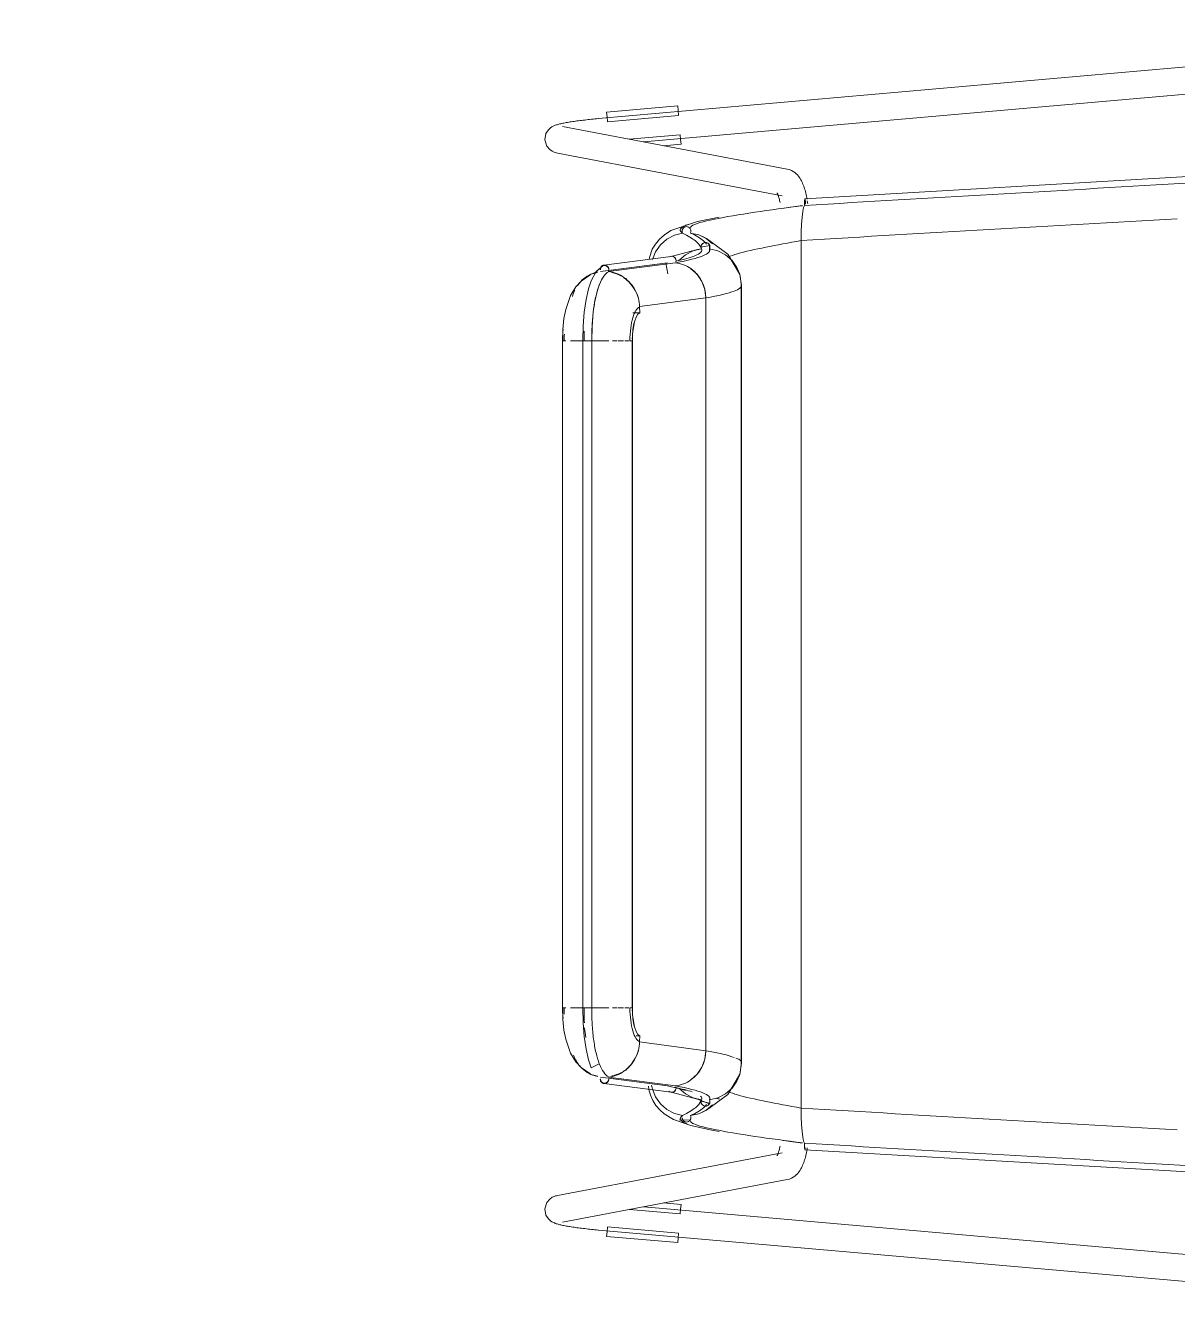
# Model space of a CAD drawing. Header units: millimetres. Extents: x 155927 to 295199, y -4084 to 97293.
# Drawn here: x 174053 to 174562, y 12021 to 12593 of the extents above; entities that cross this region are included whole.
import ezdxf

# ---------------------------------------------------------------- set-up
doc = ezdxf.new("R2010")
doc.units = ezdxf.units.MM
doc.header["$MEASUREMENT"] = 0
doc.layers.add('A-DOOR', color=4, linetype='CONTINUOUS', lineweight=9)
doc.layers.add('I-FURN', color=8, linetype='CONTINUOUS', lineweight=9)

msp = doc.modelspace()

# ---------------------------------------------------------------- linework, layer by layer
at = {"layer": 'A-DOOR'}
msp.add_arc((173070.33, 13505.61), 1010, 270, 0, dxfattribs=at)
at = {"layer": 'I-FURN'}
for p, q in [((174749.32, 12590.59), (174306, 12551.64)), ((174325.87, 12541.34), (174750.37, 12578.64)), ((174309.6, 12554.46), (174341.01, 12557.22)), ((174309.78, 12552.41), (174309.6, 12554.46)), ((174341.01, 12557.22), (174341.19, 12555.17)), ((174341.19, 12555.17), (174341.37, 12553.11)), ((174285.45, 12548.01), (174286.02, 12548.31)), ((174286.02, 12548.31), (174286.49, 12548.53)), ((174286.49, 12548.53), (174286.92, 12548.7)), ((174286.92, 12548.7), (174287.32, 12548.84)), ((174287.32, 12548.84), (174287.72, 12548.96)), ((174287.72, 12548.96), (174288.11, 12549.08)), ((174288.11, 12549.08), (174288.52, 12549.19)), ((174288.52, 12549.19), (174288.93, 12549.29)), ((174288.93, 12549.29), (174289.36, 12549.39)), ((174289.36, 12549.39), (174289.8, 12549.49)), ((174289.8, 12549.49), (174290.26, 12549.59)), ((174290.26, 12549.59), (174290.74, 12549.68)), ((174290.74, 12549.68), (174291.23, 12549.78)), ((174291.23, 12549.78), (174291.75, 12549.87)), ((174291.75, 12549.87), (174292.28, 12549.96)), ((174292.28, 12549.96), (174292.83, 12550.06)), ((174292.83, 12550.06), (174293.4, 12550.15)), ((174293.4, 12550.15), (174293.99, 12550.24)), ((174293.99, 12550.24), (174294.59, 12550.33)), ((174294.59, 12550.33), (174295.21, 12550.42)), ((174295.21, 12550.42), (174295.84, 12550.51)), ((174295.84, 12550.51), (174296.49, 12550.6)), ((174296.49, 12550.6), (174297.15, 12550.69)), ((174297.15, 12550.69), (174297.83, 12550.78)), ((174297.83, 12550.78), (174298.52, 12550.86)), ((174298.52, 12550.86), (174299.22, 12550.95)), ((174299.22, 12550.95), (174299.93, 12551.03)), ((174299.93, 12551.03), (174300.64, 12551.11)), ((174300.64, 12551.11), (174301.37, 12551.19)), ((174301.37, 12551.19), (174302.1, 12551.27)), ((174302.1, 12551.27), (174302.84, 12551.35)), ((174302.84, 12551.35), (174303.59, 12551.42)), ((174303.59, 12551.42), (174304.33, 12551.49)), ((174304.33, 12551.49), (174305.09, 12551.56)), ((174305.09, 12551.56), (174305.84, 12551.63)), ((174305.84, 12551.63), (174306, 12551.64)), ((174309.96, 12550.35), (174309.78, 12552.41)), ((174309.97, 12550.23), (174341.38, 12552.99)), ((174282.32, 12542.26), (174282.8, 12545.02)), ((174282.8, 12545.02), (174283.84, 12546.68)), ((174283.84, 12546.68), (174284.75, 12547.53)), ((174284.75, 12547.53), (174285.45, 12548.01)), ((174389.44, 12529.35), (174290.15, 12548.16)), ((174342.13, 12544.54), (174319.52, 12542.55)), ((174342.14, 12544.41), (174342.32, 12542.35)), ((174283.15, 12539.51), (174282.32, 12542.26)), ((174283.15, 12539.51), (174284.48, 12537.93)), ((174284.48, 12537.93), (174285.56, 12537.19)), ((174285.56, 12537.19), (174286.36, 12536.81)), ((174286.36, 12536.81), (174286.98, 12536.6)), ((174334.6, 12539.61), (174342.5, 12540.31)), ((174342.32, 12542.35), (174342.5, 12540.31)), ((174286.98, 12536.6), (174287.5, 12536.46)), ((174287.5, 12536.46), (174287.91, 12536.37)), ((174287.91, 12536.37), (174387.2, 12517.56)), ((174729.19, 12535.45), (174397.28, 12516.16)), ((174389.44, 12529.35), (174390.42, 12529.09)), ((174390.42, 12529.09), (174391.32, 12528.73)), ((174391.32, 12528.73), (174392.11, 12528.29)), ((174392.11, 12528.29), (174392.8, 12527.81)), ((174392.8, 12527.81), (174393.39, 12527.3)), ((174393.39, 12527.3), (174393.91, 12526.78)), ((174393.91, 12526.78), (174394.37, 12526.25)), ((174394.37, 12526.25), (174394.77, 12525.71)), ((174394.77, 12525.71), (174395.13, 12525.18)), ((174395.13, 12525.18), (174395.45, 12524.64)), ((174395.45, 12524.64), (174395.74, 12524.1)), ((174395.74, 12524.1), (174396.01, 12523.55)), ((174396.01, 12523.55), (174396.26, 12522.99)), ((174396.26, 12522.99), (174396.5, 12522.42)), ((174396.5, 12522.42), (174396.72, 12521.84)), ((174396.72, 12521.84), (174396.93, 12521.25)), ((174396.93, 12521.25), (174397.12, 12520.64)), ((174397.12, 12520.64), (174397.3, 12520.02)), ((174397.3, 12520.02), (174397.47, 12519.39)), ((174384.97, 12518.78), (174384.99, 12518.75)), ((174384.99, 12518.75), (174385.03, 12518.68)), ((174385.03, 12518.68), (174385.08, 12518.59)), ((174385.08, 12518.59), (174385.15, 12518.44)), ((174385.15, 12518.44), (174385.24, 12518.25)), ((174385.24, 12518.25), (174385.34, 12518.02)), ((174385.34, 12518.02), (174385.44, 12517.75)), ((174385.44, 12517.75), (174385.54, 12517.44)), ((174385.54, 12517.44), (174385.65, 12517.11)), ((174385.65, 12517.11), (174385.76, 12516.74)), ((174385.76, 12516.74), (174385.87, 12516.35)), ((174385.87, 12516.35), (174385.97, 12515.93)), ((174385.97, 12515.93), (174386.08, 12515.48)), ((174386.08, 12515.48), (174386.18, 12515.01)), ((174386.18, 12515.01), (174386.27, 12514.52)), ((174397.07, 12514.26), (174397.08, 12514.76)), ((174397.08, 12514.75), (174397.07, 12514.26)), ((174397.07, 12514.26), (174397.08, 12513.76)), ((174397.08, 12513.76), (174397.07, 12514.26)), ((174397.1, 12515.21), (174397.08, 12514.75)), ((174397.08, 12514.76), (174397.1, 12515.21)), ((174397.1, 12515.21), (174397.14, 12515.6)), ((174397.14, 12515.59), (174397.1, 12515.21)), ((174397.18, 12515.89), (174397.14, 12515.59)), ((174397.14, 12515.6), (174397.18, 12515.89)), ((174397.18, 12515.89), (174397.23, 12516.09)), ((174397.23, 12516.08), (174397.18, 12515.89)), ((174397.28, 12516.16), (174397.23, 12516.08)), ((174397.23, 12516.09), (174397.28, 12516.16)), ((174397.34, 12516.09), (174397.28, 12516.16)), ((174397.28, 12516.16), (174397.34, 12516.1)), ((174397.34, 12516.1), (174397.39, 12515.91)), ((174397.39, 12515.91), (174397.34, 12516.09)), ((174397.43, 12515.62), (174397.39, 12515.91)), ((174397.39, 12515.91), (174397.43, 12515.62)), ((174397.47, 12515.24), (174397.43, 12515.62)), ((174397.43, 12515.62), (174397.47, 12515.24)), ((174397.47, 12519.39), (174397.64, 12518.75)), ((174397.49, 12514.79), (174397.47, 12515.24)), ((174397.47, 12515.24), (174397.49, 12514.79)), ((174397.5, 12514.3), (174397.49, 12514.79)), ((174397.49, 12514.79), (174397.5, 12514.3)), ((174397.49, 12513.8), (174397.5, 12514.3)), ((174397.5, 12514.3), (174397.49, 12513.8)), ((174397.64, 12518.75), (174397.79, 12518.1)), ((174397.79, 12518.1), (174397.93, 12517.43)), ((174397.93, 12517.43), (174398.07, 12516.75)), ((174398.07, 12516.75), (174398.19, 12516.05)), ((174398.31, 12515.35), (174398.42, 12514.63)), ((174398.42, 12514.63), (174398.52, 12513.91)), ((174396.02, 12508.18), (174396.33, 12510.65)), ((174396.33, 12510.64), (174396.02, 12508.15)), ((174396.69, 12512.39), (174396.33, 12510.64)), ((174396.33, 12510.65), (174396.7, 12512.39)), ((174397.1, 12513.29), (174396.69, 12512.39)), ((174396.7, 12512.39), (174397.09, 12513.29)), ((174397.08, 12513.76), (174397.1, 12513.29)), ((174397.09, 12513.29), (174397.08, 12513.76)), ((174349.71, 12506.15), (174337.99, 12502.16)), ((174343.26, 12502.96), (174343.06, 12502.51)), ((174343.07, 12502.5), (174343.26, 12502.96)), ((174343.26, 12502.96), (174343.57, 12503.35)), ((174343.57, 12503.35), (174343.26, 12502.96)), ((174343.57, 12503.35), (174343.96, 12503.65)), ((174343.96, 12503.65), (174343.57, 12503.35)), ((174344.42, 12503.85), (174343.96, 12503.65)), ((174343.96, 12503.65), (174344.42, 12503.84)), ((174344.42, 12503.84), (174344.9, 12503.92)), ((174344.9, 12503.92), (174344.42, 12503.85)), ((174344.9, 12503.92), (174345.39, 12503.86)), ((174345.39, 12503.86), (174344.9, 12503.92)), ((174345.39, 12503.86), (174345.85, 12503.67)), ((174345.85, 12503.68), (174345.39, 12503.86)), ((174346.25, 12503.39), (174345.85, 12503.68)), ((174345.85, 12503.67), (174346.25, 12503.39)), ((174346.25, 12503.39), (174346.57, 12503.01)), ((174346.57, 12503.01), (174346.25, 12503.39)), ((174346.57, 12503.01), (174346.77, 12502.56)), ((174346.77, 12502.56), (174346.57, 12503.01)), ((174346.77, 12502.56), (174346.86, 12502.07)), ((174346.87, 12502.07), (174346.77, 12502.56)), ((174359.37, 12508.05), (174349.71, 12506.15)), ((174395.78, 12505.04), (174395.62, 12501.51)), ((174395.63, 12501.57), (174395.78, 12505.05)), ((174395.78, 12505.09), (174396.02, 12508.15)), ((174396.02, 12508.15), (174395.78, 12505.04)), ((174332.92, 12498.35), (174331.14, 12496.18)), ((174335.17, 12500.34), (174332.92, 12498.35)), ((174336.25, 12498.4), (174333.42, 12495.92)), ((174337.99, 12502.16), (174335.17, 12500.34)), ((174339.57, 12500.14), (174336.25, 12498.4)), ((174343.2, 12501.04), (174339.57, 12500.14)), ((174343.06, 12502.51), (174342.99, 12502.01)), ((174342.99, 12502.01), (174343.07, 12502.5)), ((174343.03, 12501.51), (174342.99, 12502.01)), ((174342.99, 12502.01), (174343.03, 12501.51)), ((174343.2, 12501.04), (174343.03, 12501.51)), ((174343.03, 12501.51), (174343.2, 12501.04)), ((174346.83, 12501.57), (174346.68, 12501.09)), ((174346.68, 12501.09), (174346.84, 12501.57)), ((174346.68, 12501.09), (174350.3, 12500.3)), ((174350.3, 12500.31), (174346.68, 12501.09)), ((174346.86, 12502.07), (174346.83, 12501.57)), ((174346.84, 12501.57), (174346.87, 12502.07)), ((174353.62, 12498.67), (174350.3, 12500.31)), ((174350.3, 12500.3), (174353.62, 12498.66)), ((174353.7, 12498.72), (174351.95, 12499.61)), ((174352.37, 12496.67), (174352.83, 12496.86)), ((174352.83, 12496.86), (174352.37, 12496.67)), ((174353.32, 12496.93), (174352.83, 12496.86)), ((174352.83, 12496.86), (174353.32, 12496.92)), ((174353.81, 12496.86), (174353.32, 12496.93)), ((174353.32, 12496.92), (174353.81, 12496.86)), ((174356.46, 12496.27), (174353.62, 12498.67)), ((174353.62, 12498.66), (174356.46, 12496.27)), ((174363.24, 12491.74), (174353.7, 12498.72)), ((174353.81, 12496.86), (174354.27, 12496.67)), ((174354.27, 12496.67), (174353.81, 12496.86)), ((174395.57, 12497.82), (174395.62, 12501.51)), ((174395.62, 12501.51), (174395.57, 12497.74)), ((174395.57, 12497.74), (174395.57, 12114.34)), ((174395.57, 12114.34), (174395.57, 12497.74)), ((174329.8, 12493.91), (174328.51, 12490.31)), ((174331.14, 12496.18), (174329.8, 12493.91)), ((174331.25, 12492.84), (174329.85, 12489.32)), ((174333.42, 12495.92), (174331.25, 12492.84)), ((174338.1, 12490.76), (174349.72, 12493.73)), ((174344.46, 12491.44), (174341.58, 12488.93)), ((174347.85, 12493.19), (174344.46, 12491.44)), ((174351.57, 12494.09), (174347.85, 12493.19)), ((174349.72, 12493.73), (174351.58, 12494.05)), ((174355.17, 12495.6), (174351.28, 12494.76)), ((174351.37, 12495.05), (174351.45, 12495.54)), ((174351.45, 12495.54), (174351.37, 12495.05)), ((174351.41, 12494.55), (174351.37, 12495.05)), ((174351.37, 12495.05), (174351.4, 12494.56)), ((174351.4, 12494.56), (174351.57, 12494.09)), ((174351.57, 12494.08), (174351.41, 12494.55)), ((174351.65, 12496), (174351.45, 12495.54)), ((174351.45, 12495.54), (174351.65, 12495.99)), ((174351.97, 12496.38), (174351.65, 12496)), ((174351.65, 12495.99), (174351.97, 12496.37)), ((174351.97, 12496.37), (174352.37, 12496.67)), ((174352.37, 12496.67), (174351.97, 12496.38)), ((174354.27, 12496.67), (174354.67, 12496.37)), ((174354.67, 12496.38), (174354.27, 12496.67)), ((174354.99, 12496), (174354.67, 12496.38)), ((174354.67, 12496.37), (174354.99, 12495.99)), ((174355.19, 12495.54), (174354.99, 12496)), ((174354.99, 12495.99), (174355.19, 12495.54)), ((174355.09, 12493.02), (174355.04, 12495.9)), ((174355.07, 12494.09), (174355.24, 12494.56)), ((174355.23, 12494.55), (174355.07, 12494.08)), ((174358.79, 12493.19), (174355.07, 12494.09)), ((174355.19, 12495.54), (174355.27, 12495.05)), ((174355.27, 12495.05), (174355.19, 12495.54)), ((174355.27, 12495.05), (174355.23, 12494.55)), ((174355.24, 12494.56), (174355.27, 12495.05)), ((174358.79, 12493.19), (174362.18, 12491.43)), ((174362.18, 12491.44), (174358.79, 12493.19)), ((174365.06, 12488.93), (174362.18, 12491.44)), ((174362.18, 12491.43), (174365.05, 12488.93)), ((174368.35, 12483.08), (174363.24, 12491.74)), ((174305.01, 12484.01), (174307.91, 12486.56)), ((174336.54, 12487.92), (174306.85, 12484.08)), ((174338.18, 12490.77), (174308.41, 12486.92)), ((174310.39, 12484.1), (174340.09, 12487.94)), ((174328.51, 12490.31), (174328.4, 12489.43)), ((174335.76, 12487.8), (174336.71, 12482.98)), ((174337.95, 12490.72), (174337.51, 12490.54)), ((174338.42, 12490.79), (174337.95, 12490.72)), ((174338.88, 12490.72), (174338.42, 12490.79)), ((174339.33, 12490.53), (174338.88, 12490.72)), ((174339.71, 12490.24), (174339.33, 12490.53)), ((174340.01, 12489.86), (174339.71, 12490.24)), ((174340.2, 12489.4), (174340.01, 12489.86)), ((174340.28, 12488.91), (174340.2, 12489.4)), ((174340.24, 12488.42), (174340.28, 12488.91)), ((174365.05, 12488.93), (174367.22, 12485.79)), ((174367.23, 12485.8), (174365.06, 12488.93)), ((174368.42, 12482.93), (174367.05, 12486.11)), ((174367.22, 12485.79), (174368.59, 12482.22)), ((174368.59, 12482.22), (174367.23, 12485.8)), ((174296.03, 12477.29), (174298.32, 12479.76)), ((174298.32, 12479.76), (174302.22, 12482.44)), ((174301.66, 12476.44), (174302.82, 12479.9)), ((174302.22, 12482.44), (174302.41, 12482.54)), ((174302.82, 12479.9), (174305.01, 12484.01)), ((174308.04, 12484.23), (174312.81, 12484.85)), ((174349.59, 12482.83), (174346.85, 12485.31)), ((174351.67, 12479.71), (174349.59, 12482.83)), ((174352.99, 12476.17), (174351.67, 12479.71)), ((174369.22, 12477.89), (174368.42, 12482.93)), ((174368.59, 12482.22), (174369.06, 12478.43)), ((174369.06, 12478.43), (174368.59, 12482.22)), ((174293.63, 12473.4), (174296.03, 12477.29)), ((174300.56, 12471.75), (174301.66, 12476.44)), ((174305.27, 12474.7), (174304.3, 12470.27)), ((174306.36, 12478.14), (174305.27, 12474.7)), ((174353.47, 12472.4), (174352.99, 12476.17)), ((174369.06, 12478.43), (174369.06, 12133.65)), ((174369.06, 12133.65), (174369.06, 12478.43)), ((174369.22, 12438.99), (174369.22, 12477.9)), ((174291.51, 12467.35), (174293.63, 12473.4)), ((174299.72, 12466.13), (174300.56, 12471.75)), ((174304.3, 12470.27), (174303.71, 12466.26)), ((174324.19, 12468.54), (174353.47, 12472.4)), ((174324.26, 12465.82), (174324.19, 12468.54)), ((174353.47, 12472.4), (174353.47, 12139.69)), ((174353.47, 12139.69), (174353.47, 12472.4)), ((174290.21, 12458.5), (174290.72, 12463.32)), ((174290.72, 12463.32), (174291.51, 12467.35)), ((174299.23, 12460.01), (174299.72, 12466.13)), ((174303.71, 12466.26), (174303.18, 12459.69)), ((174324.26, 12465.82), (174321.25, 12465.82)), ((174324.24, 12465.82), (174321.25, 12465.82)), ((174321.94, 12461.85), (174322.61, 12463.83)), ((174322.61, 12463.83), (174323.4, 12465.18)), ((174323.4, 12465.18), (174324.26, 12465.82)), ((174290.1, 12453.47), (174290.21, 12458.5)), ((174299.14, 12453.47), (174299.23, 12460.01)), ((174303.18, 12459.69), (174303.1, 12453.47)), ((174321.11, 12456.5), (174321.43, 12459.36)), ((174321.43, 12459.36), (174321.94, 12461.85)), ((174290.27, 12453.47), (174290.1, 12453.47)), ((174290.1, 12453.47), (174290.1, 12158.62)), ((174290.12, 12453.47), (174291.59, 12453.47)), ((174293.62, 12453.47), (174296.2, 12453.47)), ((174299.38, 12453.47), (174296.35, 12453.47)), ((174296.37, 12453.47), (174299.38, 12453.47)), ((174299.14, 12453.47), (174299.14, 12158.62)), ((174299.14, 12453.47), (174303.09, 12453.47)), ((174299.21, 12453.47), (174299.14, 12453.47)), ((174299.4, 12453.47), (174299.21, 12453.47)), ((174299.71, 12453.47), (174299.4, 12453.47)), ((174300.1, 12453.47), (174299.71, 12453.47)), ((174300.55, 12453.47), (174300.1, 12453.47)), ((174301.04, 12453.47), (174300.55, 12453.47)), ((174301.54, 12453.47), (174301.04, 12453.47)), ((174302.02, 12453.47), (174301.54, 12453.47)), ((174302.43, 12453.47), (174302.02, 12453.47)), ((174302.76, 12453.47), (174302.43, 12453.47)), ((174302.99, 12453.47), (174302.76, 12453.47)), ((174303.09, 12453.47), (174302.99, 12453.47)), ((174306.88, 12453.47), (174303.07, 12453.47)), ((174303.07, 12453.47), (174306.88, 12453.47)), ((174303.1, 12158.62), (174303.1, 12453.47)), ((174307.08, 12453.47), (174310.63, 12453.47)), ((174312.26, 12453.47), (174314.1, 12453.47)), ((174314.62, 12453.47), (174317.09, 12453.47)), ((174317.67, 12453.47), (174319.41, 12453.47)), ((174320.94, 12453.47), (174320.94, 12158.62)), ((174321, 12453.47), (174321.11, 12456.5)), ((174321, 12158.62), (174321, 12453.47)), ((174369.22, 12134.19), (174369.22, 12438.99)), ((174290.1, 12158.62), (174290.27, 12158.62)), ((174290.1, 12158.62), (174290.21, 12153.59)), ((174291.59, 12158.62), (174290.12, 12158.62)), ((174296.2, 12158.62), (174293.62, 12158.62)), ((174296.35, 12158.62), (174299.38, 12158.62)), ((174299.38, 12158.62), (174296.37, 12158.62)), ((174302.99, 12158.62), (174299.14, 12158.62)), ((174299.14, 12158.62), (174299.23, 12152.07)), ((174299.14, 12158.62), (174299.21, 12158.62)), ((174299.21, 12158.62), (174299.4, 12158.62)), ((174299.4, 12158.62), (174299.71, 12158.62)), ((174299.71, 12158.62), (174300.1, 12158.62)), ((174300.1, 12158.62), (174300.55, 12158.62)), ((174300.55, 12158.62), (174301.04, 12158.62)), ((174301.04, 12158.62), (174301.54, 12158.62)), ((174301.54, 12158.62), (174302.02, 12158.62)), ((174302.02, 12158.62), (174302.43, 12158.62)), ((174302.43, 12158.62), (174302.76, 12158.62)), ((174302.76, 12158.62), (174302.99, 12158.62)), ((174303.07, 12158.62), (174306.88, 12158.62)), ((174306.88, 12158.62), (174303.07, 12158.62)), ((174310.63, 12158.62), (174307.08, 12158.62)), ((174314.1, 12158.62), (174312.26, 12158.62)), ((174317.09, 12158.62), (174314.62, 12158.62)), ((174319.41, 12158.62), (174317.67, 12158.62)), ((174321.11, 12155.58), (174321, 12158.62)), ((174321.43, 12152.73), (174321.11, 12155.58)), ((174290.21, 12153.59), (174290.72, 12148.76)), ((174290.72, 12148.76), (174291.51, 12144.73)), ((174299.23, 12152.07), (174299.72, 12145.95)), ((174321.94, 12150.23), (174321.43, 12152.73)), ((174322.61, 12148.25), (174321.94, 12150.23)), ((174291.51, 12144.73), (174293.63, 12138.68)), ((174299.72, 12145.95), (174300.56, 12140.33)), ((174322.59, 12146.26), (174324.26, 12146.26)), ((174322.59, 12146.26), (174324.24, 12146.26)), ((174323.4, 12146.9), (174322.61, 12148.25)), ((174324.26, 12146.26), (174323.4, 12146.9)), ((174324.19, 12143.55), (174324.26, 12146.26)), ((174353.47, 12139.69), (174324.19, 12143.55)), ((174293.63, 12138.68), (174296.03, 12134.8)), ((174300.56, 12140.33), (174301.66, 12135.64)), ((174352.99, 12135.92), (174353.47, 12139.69)), ((174296.03, 12134.8), (174298.32, 12132.32)), ((174298.32, 12132.32), (174302.22, 12129.64)), ((174301.66, 12135.64), (174302.82, 12132.19)), ((174302.82, 12132.19), (174306.36, 12133.95)), ((174349.59, 12129.26), (174351.67, 12132.37)), ((174351.67, 12132.37), (174352.99, 12135.92)), ((174369.22, 12134.19), (174368.42, 12129.15)), ((174369.06, 12133.65), (174368.59, 12129.86)), ((174368.59, 12129.86), (174369.06, 12133.65)), ((174302.22, 12129.64), (174302.41, 12129.55)), ((174306.85, 12128), (174336.54, 12124.16)), ((174310.38, 12127.55), (174312.82, 12127.23)), ((174310.39, 12127.98), (174340.09, 12124.14)), ((174346.85, 12126.77), (174349.59, 12129.26)), ((174368.35, 12129), (174363.24, 12120.35)), ((174367.22, 12126.29), (174365.05, 12123.16)), ((174365.06, 12123.15), (174367.23, 12126.29)), ((174368.42, 12129.15), (174367.05, 12125.97)), ((174368.59, 12129.86), (174367.22, 12126.29)), ((174367.23, 12126.29), (174368.59, 12129.86)), ((174308.41, 12125.16), (174338.18, 12121.31)), ((174328.18, 12124.04), (174328.33, 12122.62)), ((174328.33, 12122.62), (174328.99, 12120.11)), ((174328.99, 12120.11), (174330.02, 12117.75)), ((174329.85, 12122.77), (174329.48, 12124.51)), ((174329.48, 12124.5), (174329.85, 12122.76)), ((174329.85, 12122.76), (174331.25, 12119.25)), ((174342.05, 12122.91), (174335.76, 12124.28)), ((174337.12, 12121.84), (174337.51, 12121.55)), ((174337.51, 12121.55), (174337.95, 12121.36)), ((174337.95, 12121.36), (174338.42, 12121.29)), ((174338.1, 12121.32), (174349.72, 12118.35)), ((174338.42, 12121.29), (174338.88, 12121.36)), ((174338.88, 12121.36), (174339.33, 12121.55)), ((174339.33, 12121.55), (174339.71, 12121.84)), ((174339.71, 12121.84), (174340.01, 12122.23)), ((174340.01, 12122.23), (174340.2, 12122.68)), ((174340.2, 12122.68), (174340.28, 12123.17)), ((174340.28, 12123.17), (174340.24, 12123.67)), ((174341.58, 12123.15), (174344.46, 12120.64)), ((174344.49, 12122.15), (174342.05, 12122.91)), ((174344.46, 12120.64), (174347.85, 12118.89)), ((174363.24, 12120.35), (174353.7, 12113.36)), ((174362.18, 12120.65), (174358.79, 12118.9)), ((174358.79, 12118.89), (174362.18, 12120.64)), ((174365.05, 12123.16), (174362.18, 12120.65)), ((174362.18, 12120.64), (174365.06, 12123.15)), ((174330.02, 12117.75), (174331.4, 12115.55)), ((174331.25, 12119.25), (174333.42, 12116.16)), ((174331.4, 12115.55), (174333.08, 12113.57)), ((174333.42, 12116.16), (174336.25, 12113.68)), ((174347.85, 12118.89), (174351.57, 12118)), ((174349.72, 12118.35), (174355.04, 12116.19)), ((174351.28, 12117.32), (174355.17, 12116.48)), ((174351.37, 12117.03), (174351.41, 12117.53)), ((174351.4, 12117.53), (174351.37, 12117.03)), ((174351.45, 12116.54), (174351.37, 12117.03)), ((174351.37, 12117.03), (174351.45, 12116.54)), ((174351.57, 12118), (174351.4, 12117.53)), ((174351.41, 12117.53), (174351.57, 12118)), ((174351.65, 12116.09), (174351.45, 12116.54)), ((174351.45, 12116.54), (174351.65, 12116.09)), ((174351.97, 12115.71), (174351.65, 12116.09)), ((174351.65, 12116.09), (174351.97, 12115.7)), ((174352.37, 12115.41), (174351.97, 12115.71)), ((174351.97, 12115.7), (174352.37, 12115.41)), ((174352.83, 12115.23), (174352.37, 12115.41)), ((174352.37, 12115.41), (174352.83, 12115.22)), ((174353.32, 12115.16), (174352.83, 12115.23)), ((174352.83, 12115.22), (174353.32, 12115.16)), ((174353.81, 12115.23), (174353.32, 12115.16)), ((174353.32, 12115.16), (174353.81, 12115.22)), ((174356.46, 12115.82), (174353.62, 12113.42)), ((174353.62, 12113.41), (174356.46, 12115.82)), ((174354.27, 12115.41), (174353.81, 12115.23)), ((174353.81, 12115.22), (174354.27, 12115.41)), ((174354.67, 12115.71), (174354.27, 12115.41)), ((174354.27, 12115.41), (174354.67, 12115.7)), ((174354.99, 12116.09), (174354.67, 12115.71)), ((174354.67, 12115.7), (174354.99, 12116.09)), ((174355.19, 12116.54), (174354.99, 12116.09)), ((174354.99, 12116.09), (174355.19, 12116.54)), ((174355.07, 12118), (174358.79, 12118.89)), ((174355.07, 12118), (174355.23, 12117.53)), ((174355.24, 12117.53), (174355.07, 12118)), ((174355.27, 12117.03), (174355.19, 12116.54)), ((174355.19, 12116.54), (174355.27, 12117.03)), ((174355.23, 12117.53), (174355.27, 12117.03)), ((174355.27, 12117.03), (174355.24, 12117.53)), ((174395.57, 12114.34), (174395.62, 12110.57)), ((174395.62, 12110.57), (174395.57, 12114.26)), ((174333.08, 12113.57), (174335.04, 12111.84)), ((174335.04, 12111.84), (174339.16, 12109.33)), ((174336.25, 12113.68), (174339.57, 12111.94)), ((174339.16, 12109.33), (174346.78, 12106.66)), ((174339.57, 12111.94), (174343.2, 12111.04)), ((174342.27, 12110.13), (174341.95, 12108.97)), ((174341.95, 12108.97), (174345.8, 12109.16)), ((174343.07, 12109.58), (174342.99, 12110.07)), ((174342.99, 12110.07), (174343.06, 12109.58)), ((174343.03, 12110.57), (174343.2, 12111.04)), ((174343.2, 12111.04), (174343.03, 12110.57)), ((174343.06, 12109.58), (174343.26, 12109.12)), ((174343.26, 12109.12), (174343.07, 12109.58)), ((174343.57, 12108.74), (174343.26, 12109.12)), ((174343.26, 12109.12), (174343.57, 12108.73)), ((174343.96, 12108.44), (174343.57, 12108.74)), ((174343.57, 12108.73), (174343.96, 12108.43)), ((174344.42, 12108.24), (174343.96, 12108.44)), ((174343.96, 12108.43), (174344.42, 12108.24)), ((174346.25, 12108.7), (174345.85, 12108.41)), ((174345.85, 12108.4), (174346.25, 12108.69)), ((174346.57, 12109.07), (174346.25, 12108.7)), ((174346.25, 12108.69), (174346.57, 12109.07)), ((174346.77, 12109.52), (174346.57, 12109.07)), ((174346.57, 12109.07), (174346.77, 12109.52)), ((174350.3, 12111.78), (174346.68, 12110.99)), ((174346.68, 12110.99), (174350.3, 12111.77)), ((174346.68, 12110.99), (174346.83, 12110.51)), ((174346.84, 12110.51), (174346.68, 12110.99)), ((174346.86, 12110.02), (174346.77, 12109.52)), ((174346.77, 12109.52), (174346.87, 12110.01)), ((174346.83, 12110.51), (174346.86, 12110.02)), ((174346.87, 12110.01), (174346.84, 12110.51)), ((174353.62, 12113.42), (174350.3, 12111.78)), ((174350.3, 12111.77), (174353.62, 12113.41)), ((174353.7, 12113.36), (174351.95, 12112.47)), ((174395.62, 12110.57), (174395.78, 12107.04)), ((174395.78, 12107.04), (174395.63, 12110.51)), ((174344.9, 12108.17), (174344.42, 12108.24)), ((174344.42, 12108.24), (174344.9, 12108.16)), ((174345.39, 12108.23), (174344.9, 12108.17)), ((174344.9, 12108.16), (174345.39, 12108.22)), ((174345.85, 12108.41), (174345.39, 12108.23)), ((174345.39, 12108.22), (174345.85, 12108.4)), ((174346.78, 12106.66), (174355.3, 12104.77)), ((174355.3, 12104.77), (174359.37, 12104.03)), ((174395.78, 12107.04), (174396.02, 12103.94)), ((174396.02, 12103.93), (174395.78, 12106.99)), ((174396.02, 12103.94), (174396.33, 12101.44)), ((174396.33, 12101.43), (174396.02, 12103.9)), ((174386.08, 12096.6), (174386.18, 12097.07)), ((174386.18, 12097.07), (174386.27, 12097.56)), ((174396.33, 12101.44), (174396.69, 12099.69)), ((174396.7, 12099.69), (174396.33, 12101.43)), ((174396.69, 12099.69), (174397.1, 12098.79)), ((174397.09, 12098.79), (174396.7, 12099.69)), ((174397.08, 12098.32), (174397.07, 12097.82)), ((174397.07, 12097.82), (174397.08, 12098.32)), ((174397.07, 12097.82), (174397.08, 12097.33)), ((174397.08, 12097.33), (174397.07, 12097.82)), ((174397.1, 12098.79), (174397.08, 12098.32)), ((174397.08, 12098.32), (174397.09, 12098.79)), ((174397.08, 12097.33), (174397.1, 12096.88)), ((174397.1, 12096.87), (174397.08, 12097.33)), ((174387.2, 12094.52), (174287.91, 12075.71)), ((174384.97, 12093.3), (174384.99, 12093.33)), ((174384.99, 12093.33), (174385.03, 12093.4)), ((174385.03, 12093.4), (174385.08, 12093.49)), ((174385.08, 12093.49), (174385.15, 12093.64)), ((174385.15, 12093.64), (174385.24, 12093.83)), ((174385.24, 12093.83), (174385.34, 12094.07)), ((174385.34, 12094.07), (174385.44, 12094.34)), ((174385.44, 12094.34), (174385.54, 12094.64)), ((174385.54, 12094.64), (174385.65, 12094.98)), ((174385.65, 12094.98), (174385.76, 12095.34)), ((174385.76, 12095.34), (174385.87, 12095.74)), ((174385.87, 12095.74), (174385.97, 12096.16)), ((174385.97, 12096.16), (174386.08, 12096.6)), ((174396.93, 12090.84), (174397.12, 12091.44)), ((174397.1, 12096.88), (174397.14, 12096.49)), ((174397.14, 12096.49), (174397.1, 12096.87)), ((174397.12, 12091.44), (174397.3, 12092.06)), ((174397.14, 12096.49), (174397.18, 12096.19)), ((174397.18, 12096.19), (174397.14, 12096.49)), ((174397.28, 12095.93), (174397.34, 12095.99)), ((174397.34, 12095.99), (174397.28, 12095.92)), ((174729.19, 12076.64), (174397.28, 12095.92)), ((174397.3, 12092.06), (174397.47, 12092.69)), ((174397.39, 12096.17), (174397.43, 12096.46)), ((174397.43, 12096.46), (174397.39, 12096.17)), ((174397.43, 12096.46), (174397.47, 12096.84)), ((174397.47, 12096.84), (174397.43, 12096.46)), ((174397.47, 12092.69), (174397.64, 12093.33)), ((174397.64, 12093.33), (174397.79, 12093.99)), ((174397.79, 12093.99), (174397.93, 12094.66)), ((174397.93, 12094.66), (174398.07, 12095.34)), ((174398.07, 12095.34), (174398.19, 12096.03)), ((174398.19, 12096.03), (174398.31, 12096.73)), ((174393.91, 12085.31), (174394.37, 12085.84)), ((174394.37, 12085.84), (174394.77, 12086.37)), ((174394.77, 12086.37), (174395.13, 12086.91)), ((174395.13, 12086.91), (174395.45, 12087.45)), ((174395.45, 12087.45), (174395.74, 12087.98)), ((174395.74, 12087.98), (174396.01, 12088.53)), ((174396.01, 12088.53), (174396.26, 12089.09)), ((174396.26, 12089.09), (174396.5, 12089.66)), ((174396.5, 12089.66), (174396.72, 12090.24)), ((174396.72, 12090.24), (174396.93, 12090.84)), ((174290.15, 12063.92), (174389.44, 12082.73)), ((174389.44, 12082.73), (174390.42, 12082.99)), ((174390.42, 12082.99), (174391.32, 12083.35)), ((174391.32, 12083.35), (174392.11, 12083.79)), ((174392.11, 12083.79), (174392.8, 12084.28)), ((174392.8, 12084.28), (174393.39, 12084.79)), ((174393.39, 12084.79), (174393.91, 12085.31)), ((174284.48, 12074.15), (174285.56, 12074.9)), ((174285.56, 12074.9), (174286.36, 12075.27)), ((174286.36, 12075.27), (174286.98, 12075.49)), ((174286.98, 12075.49), (174287.5, 12075.62)), ((174287.5, 12075.62), (174287.91, 12075.71)), ((174283.15, 12072.57), (174282.32, 12069.82)), ((174282.32, 12069.82), (174282.8, 12067.06)), ((174283.15, 12072.57), (174284.48, 12074.15)), ((174319.65, 12069.52), (174342.13, 12067.54)), ((174750.37, 12033.45), (174326.02, 12070.73)), ((174342.5, 12071.78), (174334.6, 12072.47)), ((174342.32, 12069.73), (174342.14, 12067.67)), ((174342.5, 12071.78), (174342.32, 12069.73)), ((174282.8, 12067.06), (174283.84, 12065.41)), ((174283.84, 12065.41), (174284.75, 12064.55)), ((174284.75, 12064.55), (174285.45, 12064.07)), ((174285.45, 12064.07), (174286.02, 12063.77)), ((174286.02, 12063.77), (174286.49, 12063.55)), ((174286.49, 12063.55), (174286.92, 12063.38)), ((174286.92, 12063.38), (174287.32, 12063.24)), ((174287.32, 12063.24), (174287.72, 12063.12)), ((174287.72, 12063.12), (174288.11, 12063)), ((174288.11, 12063), (174288.52, 12062.9)), ((174288.52, 12062.9), (174288.93, 12062.79)), ((174288.93, 12062.79), (174289.36, 12062.69)), ((174289.36, 12062.69), (174289.8, 12062.59)), ((174289.8, 12062.59), (174290.26, 12062.5)), ((174290.26, 12062.5), (174290.74, 12062.4)), ((174290.74, 12062.4), (174291.23, 12062.31)), ((174291.23, 12062.31), (174291.75, 12062.21)), ((174291.75, 12062.21), (174292.28, 12062.12)), ((174292.28, 12062.12), (174292.83, 12062.03)), ((174292.83, 12062.03), (174293.4, 12061.93)), ((174293.4, 12061.93), (174293.99, 12061.84)), ((174293.99, 12061.84), (174294.59, 12061.75)), ((174294.59, 12061.75), (174295.21, 12061.66)), ((174295.21, 12061.66), (174295.84, 12061.57)), ((174295.84, 12061.57), (174296.49, 12061.48)), ((174296.49, 12061.48), (174297.15, 12061.39)), ((174297.15, 12061.39), (174297.83, 12061.31)), ((174297.83, 12061.31), (174298.52, 12061.22)), ((174298.52, 12061.22), (174299.22, 12061.14)), ((174299.22, 12061.14), (174299.93, 12061.05)), ((174299.93, 12061.05), (174300.64, 12060.97)), ((174300.64, 12060.97), (174301.37, 12060.89)), ((174301.37, 12060.89), (174302.1, 12060.81)), ((174302.1, 12060.81), (174302.84, 12060.74)), ((174302.84, 12060.74), (174303.59, 12060.66)), ((174303.59, 12060.66), (174304.33, 12060.59)), ((174304.33, 12060.59), (174305.09, 12060.52)), ((174305.09, 12060.52), (174305.84, 12060.45)), ((174305.84, 12060.45), (174306, 12060.44)), ((174306, 12060.44), (174749.32, 12021.49)), ((174309.6, 12057.63), (174309.78, 12059.67)), ((174341.01, 12054.87), (174309.6, 12057.63)), ((174309.78, 12059.67), (174309.96, 12061.73)), ((174341.38, 12059.1), (174309.97, 12061.86)), ((174341.37, 12058.97), (174341.19, 12056.91)), ((174341.19, 12056.91), (174341.01, 12054.87))]:
    msp.add_line(p, q, dxfattribs=at)
for centre, major_axis, ratio, start_param, end_param in [((174338.41, 12488.83), (0, 1.96), 0.955139, 4.501447, 6.790779), ((174338.4, 12472.27), (0, 15.78), 0.955139, 5.929149, 6.170649), ((174338.4, 12472.27), (0, 15.78), 0.955139, 5.687432, 5.928979), ((174338.4, 12472.27), (0, 15.78), 0.955139, 4.720632, 5.68731), ((174294.38, 12453.47), (0, 12.4), 0.287441, 1.332781, 1.570796), ((174305.85, 12453.47), (-15.75, 0), 0.000004, 3.431839, 3.614078), ((174294.38, 12158.62), (0, -12.4), 0.287441, 4.712389, 4.932602), ((174305.85, 12158.62), (-15.75, 0), 0.000004, 2.669107, 2.851347), ((174338.4, 12139.82), (0, 15.78), 0.955139, 3.737469, 4.704147), ((174338.4, 12139.82), (0, 15.78), 0.955139, 3.495799, 3.737346), ((174338.41, 12123.26), (0, 1.96), 0.955139, 2.379629, 4.923331), ((174338.4, 12139.82), (0, 15.78), 0.955139, 3.254129, 3.495629)]:
    msp.add_ellipse(centre, major_axis=major_axis, ratio=ratio, start_param=start_param, end_param=end_param, dxfattribs=at)
for points in [[(174397.09, 12513.29), (174452.33, 12516.51), (174562.93, 12522.95), (174673.69, 12529.39), (174729.09, 12532.61)], [(174396.23, 12513.17), (174393.46, 12512.82), (174390.65, 12512.47), (174387.89, 12512.12)], [(174395.57, 12497.82), (174450.93, 12501.02), (174506.35, 12504.21), (174561.81, 12507.41)], [(174355.07, 12494.08), (174355.62, 12493.06), (174353.65, 12491.01), (174345.59, 12488.97), (174340.09, 12487.94)], [(174303.07, 12453.47), (174303.02, 12455.81), (174303.1, 12460.47), (174303.73, 12467.32), (174304.84, 12473.46), (174306.37, 12478.54), (174308.26, 12482.24), (174309.67, 12483.55), (174310.4, 12483.9)], [(174303.51, 12483.01), (174304.14, 12483.26), (174304.79, 12483.42), (174305.45, 12483.56)], [(174324.19, 12468.54), (174324.15, 12469.83), (174323.79, 12472.33), (174322.38, 12475.93), (174320.18, 12479.08), (174317.35, 12481.61), (174314.01, 12483.37), (174311.63, 12483.95), (174310.39, 12484.1)], [(174310.57, 12484.86), (174310.58, 12484.7), (174310.58, 12484.53), (174310.54, 12484.37)], [(174311.91, 12483.64), (174313.29, 12483.33), (174314.66, 12482.83), (174315.92, 12482.13)], [(174295.58, 12475.85), (174295.15, 12474.96), (174294.75, 12474.04), (174294.51, 12473.08)], [(174369.22, 12477.9), (174369.22, 12478.08), (174369.16, 12478.25), (174369.06, 12478.43)], [(174319.87, 12453.47), (174319.93, 12457.26), (174320.9, 12464.65), (174323.06, 12468.03), (174324.18, 12468.29)], [(174290.19, 12453.47), (174290.18, 12455.18), (174290.26, 12456.86), (174290.41, 12458.44)], [(174299.67, 12453.47), (174299.64, 12454.9), (174299.65, 12456.32), (174299.68, 12457.73)], [(174321.89, 12461.85), (174321.34, 12459.8), (174321.06, 12457.08), (174320.96, 12454.3)], [(174290.38, 12154.01), (174290.25, 12155.48), (174290.18, 12157.04), (174290.19, 12158.62)], [(174299.77, 12152.02), (174299.66, 12154.2), (174299.63, 12156.4), (174299.67, 12158.62)], [(174324.18, 12143.79), (174323.62, 12143.92), (174322.52, 12144.87), (174321.12, 12148.19), (174320.16, 12152.99), (174319.9, 12156.72), (174319.87, 12158.62)], [(174320.95, 12157.78), (174321.01, 12155), (174321.36, 12152.45), (174321.89, 12150.24)], [(174300.35, 12145.46), (174300.17, 12146.87), (174300, 12148.32), (174299.89, 12149.8)], [(174310.39, 12127.98), (174311.63, 12128.13), (174314.01, 12128.71), (174317.35, 12130.47), (174320.18, 12133), (174322.38, 12136.15), (174323.79, 12139.75), (174324.15, 12142.25), (174324.19, 12143.55)], [(174294.94, 12137.75), (174295.1, 12137.3), (174295.28, 12136.87), (174295.48, 12136.44)], [(174323.64, 12140.01), (174323.31, 12138.78), (174322.82, 12137.62), (174322.24, 12136.45)], [(174366, 12136.67), (174363.39, 12137.67), (174359.19, 12138.68), (174353.47, 12139.69)], [(174295.58, 12136.23), (174295.97, 12135.42), (174296.43, 12134.63), (174296.96, 12133.9)], [(174310.4, 12128.18), (174309.67, 12128.54), (174308.26, 12129.85), (174307, 12132.31), (174306.43, 12133.78)], [(174322.24, 12136.45), (174321.04, 12134.2), (174319.41, 12131.96), (174317.27, 12130.82)], [(174369.22, 12134.19), (174369.22, 12134.94), (174368.84, 12135.7), (174366.67, 12136.45)], [(174369.06, 12133.65), (174369.16, 12133.83), (174369.22, 12134.01), (174369.22, 12134.19)], [(174305.51, 12128.45), (174304.83, 12128.61), (174304.16, 12128.81), (174303.5, 12129.06)], [(174315.9, 12129.97), (174314.64, 12129.27), (174313.28, 12128.86), (174311.89, 12128.53)], [(174347.41, 12121.54), (174345.52, 12122.19), (174342.71, 12122.85), (174339.67, 12123.51)], [(174355.07, 12118), (174355.62, 12119.02), (174353.65, 12121.07), (174345.59, 12123.12), (174340.09, 12124.14)], [(174351.57, 12118), (174351.86, 12118.54), (174351.72, 12119.09), (174351.15, 12119.63)], [(174359.54, 12118.39), (174359.13, 12118.44), (174358.72, 12118.49), (174358.32, 12118.54)], [(174561.81, 12104.68), (174506.35, 12107.87), (174450.93, 12111.07), (174395.57, 12114.26)], [(174396.23, 12098.91), (174393.39, 12099.27), (174390.52, 12099.63), (174387.69, 12099.99)], [(174397.09, 12098.79), (174452.33, 12095.57), (174562.93, 12089.13), (174673.69, 12082.69), (174729.09, 12079.47)]]:
    msp.add_open_spline(points, degree=3, dxfattribs=at)
for points, knots in [([(174396.24, 12513.18), (174388.97, 12512.2), (174374.03, 12510.2), (174356.14, 12507.19), (174346.92, 12504.75), (174346.56, 12503.33), (174346.59, 12502.92)], [0.009392, 0.009392, 0.009392, 0.009392, 0.25, 0.5, 0.75, 0.8499412, 0.8499412, 0.8499412, 0.8499412]), ([(174345.62, 12504.89), (174344.9, 12504.63), (174341.87, 12503.35), (174341.64, 12502.07), (174343.2, 12501.04)], [0.6866019, 0.6866019, 0.6866019, 0.6866019, 0.75, 1, 1, 1, 1]), ([(174343.2, 12501.04), (174345.6, 12499.88), (174349.03, 12497.79), (174350.81, 12495.7), (174351.28, 12494.76)], [0, 0, 0, 0, 0.5, 0.9025379, 0.9025379, 0.9025379, 0.9025379]), ([(174346.68, 12501.09), (174349.09, 12499.93), (174351.75, 12498.3), (174353.42, 12496.67), (174353.81, 12496.21)], [0, 0, 0, 0, 0.5, 0.696307, 0.696307, 0.696307, 0.696307]), ([(174363.29, 12490.44), (174364.44, 12490.93), (174368.68, 12492.39), (174379.4, 12494.82), (174390.18, 12496.77), (174395.57, 12497.74)], [0.375, 0.375, 0.375, 0.375, 0.5, 0.75, 1, 1, 1, 1]), ([(174351.57, 12494.08), (174352.11, 12493.06), (174350.38, 12491.25), (174343.9, 12489.43), (174340.18, 12488.64)], [0, 0, 0, 0, 0.5, 0.8877852, 0.8877852, 0.8877852, 0.8877852]), ([(174310.39, 12484.1), (174310.45, 12484.24), (174310.52, 12484.46), (174310.56, 12484.74), (174310.57, 12485.02), (174310.54, 12485.32), (174310.45, 12485.61), (174310.34, 12485.88), (174310.14, 12486.2), (174309.84, 12486.52), (174309.47, 12486.75), (174309.11, 12486.88), (174308.8, 12486.93), (174308.53, 12486.94), (174308.26, 12486.9), (174308.02, 12486.83), (174307.77, 12486.72), (174307.47, 12486.52), (174307.16, 12486.2), (174306.94, 12485.8), (174306.84, 12485.45), (174306.81, 12485.19), (174306.8, 12485.03), (174306.81, 12484.95)], [0, 0, 0, 0, 0.0555556, 0.0833333, 0.1111111, 0.1666667, 0.1944444, 0.2222222, 0.2777778, 0.3333333, 0.3888889, 0.4444444, 0.4791667, 0.5138889, 0.5486111, 0.5833333, 0.6180556, 0.6527778, 0.7222222, 0.7916667, 0.8263889, 0.8611111, 0.8888889, 0.8888889, 0.8888889, 0.8888889]), ([(174306.82, 12484.86), (174306.82, 12485.03), (174306.86, 12485.32), (174307.01, 12485.7), (174307.26, 12486.11), (174307.79, 12486.57), (174308.65, 12486.82), (174309.44, 12486.59), (174309.97, 12486.2), (174310.29, 12485.81), (174310.43, 12485.51), (174310.48, 12485.35)], [-0.875, -0.875, -0.875, -0.875, -0.8125, -0.765625, -0.71875, -0.625, -0.5, -0.375, -0.3125, -0.25, -0.1875, -0.1875, -0.1875, -0.1875]), ([(174305.73, 12483.89), (174304.96, 12483.73), (174303.06, 12483.16), (174300.2, 12481.61), (174298.01, 12479.6), (174297.01, 12478.21), (174296.74, 12477.81)], [0.0592823, 0.0592823, 0.0592823, 0.0592823, 0.1666667, 0.3333333, 0.5, 0.565028, 0.565028, 0.565028, 0.565028]), ([(174317.27, 12481.27), (174319.32, 12479.83), (174321.83, 12476.89), (174323.39, 12473.32), (174323.64, 12472.07)], [-0.6666667, -0.6666667, -0.6666667, -0.6666667, -0.3333333, -0.1666667, -0.1666667, -0.1666667, -0.1666667]), ([(174353.47, 12472.4), (174359.19, 12473.4), (174366.83, 12475.24), (174369.22, 12477.07), (174369.22, 12477.89)], [0, 0, 0, 0, 0.5, 0.9107154, 0.9107154, 0.9107154, 0.9107154]), ([(174306.36, 12133.95), (174305.82, 12135.37), (174304.82, 12138.7), (174303.73, 12144.76), (174303.1, 12151.62), (174303.02, 12156.27), (174303.07, 12158.62)], [0.3397465, 0.3397465, 0.3397465, 0.3397465, 0.5, 0.6666667, 0.8333333, 0.9999948, 0.9999948, 0.9999948, 0.9999948]), ([(174297.59, 12133.11), (174298.38, 12132.17), (174300.2, 12130.49), (174303.01, 12128.89), (174304.93, 12128.43), (174305.66, 12128.27)], [0.5, 0.5, 0.5, 0.5, 0.6666667, 0.8333333, 0.9365189, 0.9365189, 0.9365189, 0.9365189]), ([(174306.81, 12127.13), (174306.8, 12126.99), (174306.82, 12126.76), (174306.89, 12126.47), (174306.98, 12126.2), (174307.17, 12125.89), (174307.46, 12125.57), (174307.81, 12125.33), (174308.16, 12125.2), (174308.47, 12125.15), (174308.75, 12125.15), (174309.01, 12125.18), (174309.26, 12125.25), (174309.52, 12125.37), (174309.83, 12125.56), (174310.15, 12125.88), (174310.39, 12126.28), (174310.5, 12126.63), (174310.55, 12126.89), (174310.57, 12127.06), (174310.57, 12127.13)], [0.1111111, 0.1111111, 0.1111111, 0.1111111, 0.1666667, 0.1944444, 0.2222222, 0.2777778, 0.3333333, 0.3888889, 0.4444444, 0.4791667, 0.5138889, 0.5486111, 0.5833333, 0.6180556, 0.6527778, 0.7222222, 0.7916667, 0.8263889, 0.8611111, 0.8888889, 0.8888889, 0.8888889, 0.8888889]), ([(174310.48, 12126.73), (174310.44, 12126.61), (174310.34, 12126.38), (174310.06, 12125.97), (174309.52, 12125.51), (174308.65, 12125.26), (174307.86, 12125.49), (174307.35, 12125.88), (174307.06, 12126.27), (174306.87, 12126.73), (174306.83, 12127.05), (174306.82, 12127.22)], [-0.8125, -0.8125, -0.8125, -0.8125, -0.765625, -0.71875, -0.625, -0.5, -0.375, -0.3125, -0.25, -0.1875, -0.125, -0.125, -0.125, -0.125]), ([(174395.57, 12114.34), (174390.18, 12115.32), (174379.4, 12117.26), (174368.68, 12119.69), (174364.44, 12121.15), (174363.29, 12121.64)], [0, 0, 0, 0, 0.25, 0.5, 0.625, 0.625, 0.625, 0.625]), ([(174343.2, 12111.04), (174345.6, 12112.2), (174349.03, 12114.29), (174350.81, 12116.39), (174351.28, 12117.32)], [0, 0, 0, 0, 0.5, 0.9025383, 0.9025383, 0.9025383, 0.9025383]), ([(174346.68, 12110.99), (174349.09, 12112.16), (174351.75, 12113.78), (174353.42, 12115.41), (174353.81, 12115.87)], [0, 0, 0, 0, 0.5, 0.6963068, 0.6963068, 0.6963068, 0.6963068]), ([(174345.41, 12107.27), (174344.78, 12107.5), (174341.87, 12108.76), (174341.64, 12110.02), (174343.2, 12111.04)], [0.6929173, 0.6929173, 0.6929173, 0.6929173, 0.75, 1, 1, 1, 1]), ([(174396.24, 12098.91), (174388.97, 12099.89), (174374.03, 12101.88), (174356.14, 12104.89), (174346.92, 12107.33), (174346.56, 12108.75), (174346.59, 12109.16)], [0.009392, 0.009392, 0.009392, 0.009392, 0.25, 0.5, 0.75, 0.8499411, 0.8499411, 0.8499411, 0.8499411])]:
    msp.add_open_spline(points, degree=3, knots=knots, dxfattribs=at)

doc.saveas('drawing.dxf')
